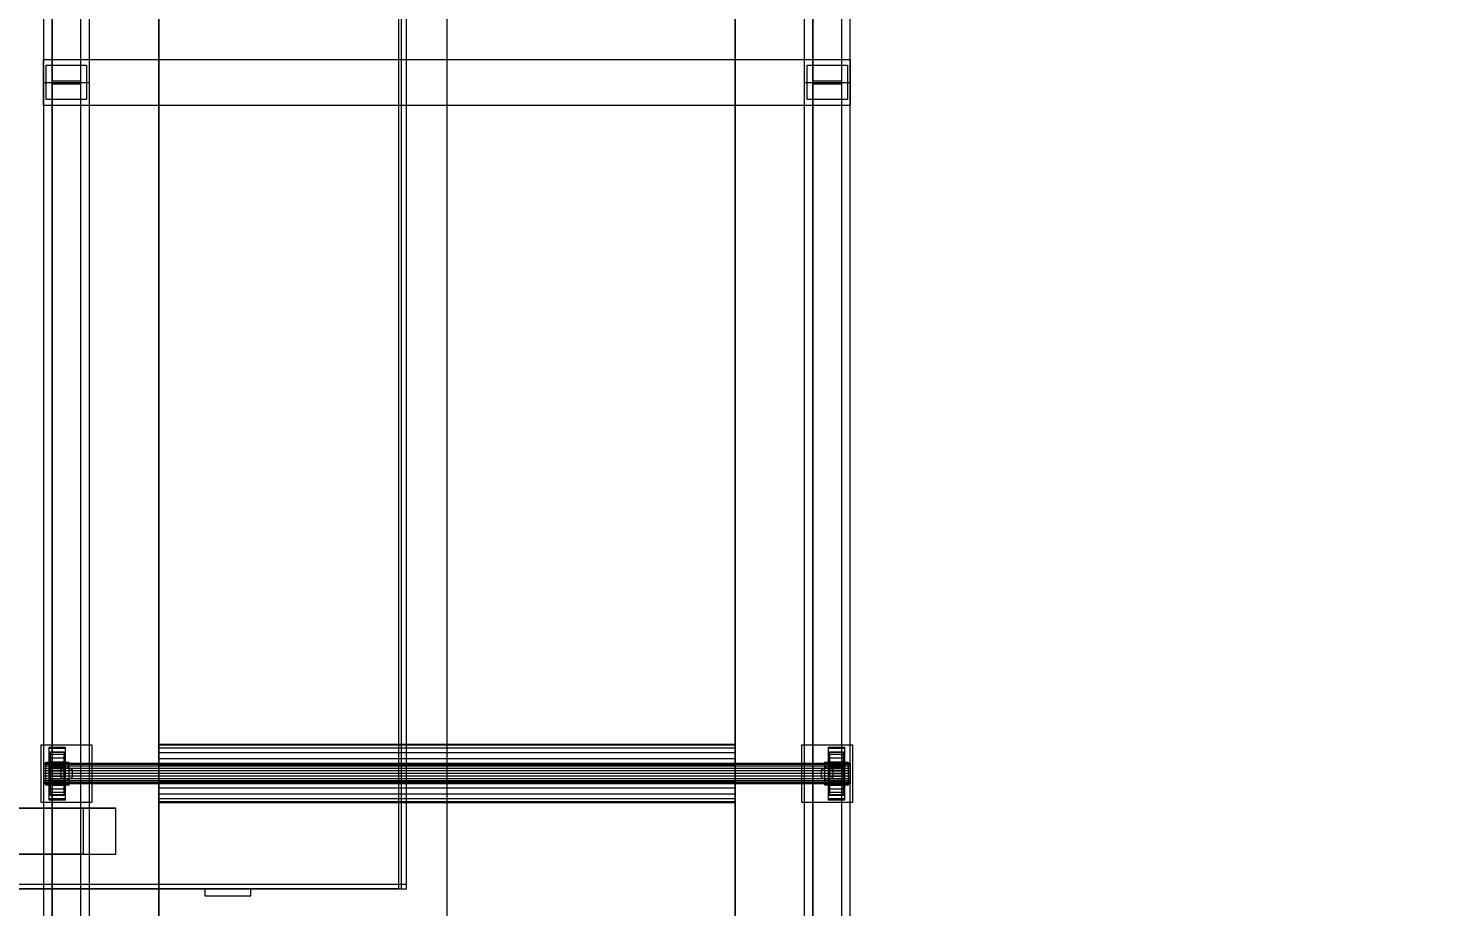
# Model space of a CAD drawing. Header units: millimetres. Extents: x -191664 to 191490, y -197311 to 10263.
# Drawn here: x 57754 to 58986, y -19266 to -18503 of the extents above; entities that cross this region are included whole.
import ezdxf

# ---------------------------------------------------------------- set-up
doc = ezdxf.new("R2010")
doc.units = ezdxf.units.MM
for name, color, linetype, lineweight in [('COTAS_INSTALACION_P', 30, 'Continuous', 0), ('superior_C04', 7, 'Continuous', 0), ('superior_secador', 7, 'Continuous', 0)]:
    doc.layers.add(name, color=color, linetype=linetype, lineweight=lineweight)
doc.dimstyles.new('PLANTA_100', dxfattribs={"dimtxt": 250, "dimasz": 150, "dimexe": 150, "dimexo": 80, "dimgap": 100, "dimtad": 1, "dimtih": 1, "dimtoh": 1, "dimdec": 1, "dimdsep": 46, "dimcen": 0.09, "dimclrd": 1, "dimclre": 1, "dimclrt": 1, "dimadec": 0, "dimazin": 0, "dimtfac": 1, "dimtdec": 4, "dimtofl": 0, "dimtmove": 0, "dimatfit": 3, "dimfxl": 1, "dimtolj": 1, "dimtzin": 0, "dimarcsym": 0})

# ---------------------------------------------------------------- blocks, each defined once
blk = doc.blocks.new('*D5')
at = {"layer": 'COTAS_INSTALACION_P', "color": 1, "lineweight": -2, "transparency": 16777216}
for p, q in [((-1000, -18080), (-1000, -25850)), ((60117.1, -18080), (60117.1, -25850)), ((-850, -25700), (59967.1, -25700))]:
    blk.add_line(p, q, dxfattribs=at)
at = {"layer": 'COTAS_INSTALACION_P', "color": 1, "transparency": 16777216}
for points in [[(-850, -25675), (-850, -25725), (-1000, -25700)], [(59967.1, -25675), (59967.1, -25725), (60117.1, -25700)]]:
    blk.add_solid(points, dxfattribs=at)
at = {"layer": 'Defpoints', "color": 0, "transparency": 16777216}
for p in [(-1000, -18000), (60117.1, -18000), (60117.1, -25700)]:
    blk.add_point(p, dxfattribs=at)

msp = doc.modelspace()

# ---------------------------------------------------------------- linework, layer by layer
at = {"layer": 'superior_C04', "color": 251, "true_color": 0x586d65}
for p, q in [((57867.12, -19750), (57867.12, -15400)), ((58367.12, -15400), (58367.12, -19750))]:
    msp.add_line(p, q, dxfattribs=at)
at = {"layer": 'superior_C04', "color": 139, "true_color": 0x354b57}
for p, q in [((57767.12, -17350), (57767.12, -18550)), ((57774.62, -17348.88), (57774.62, -18548.88)), ((57774.62, -18551.12), (57774.62, -17351.12)), ((57799.62, -18548.88), (57799.62, -17348.88)), ((57799.62, -18551.12), (57799.62, -17351.12)), ((57807.12, -18550), (57807.12, -17350)), ((58427.12, -17350), (58427.12, -18550)), ((58434.62, -17348.88), (58434.62, -18548.88)), ((58434.62, -18551.12), (58434.62, -17351.12)), ((58459.62, -18548.88), (58459.62, -17348.88)), ((58459.62, -18551.12), (58459.62, -17351.12)), ((58467.12, -18550), (58467.12, -17350)), ((57767.12, -18570), (57767.12, -18530)), ((57767.12, -18530), (58467.12, -18530)), ((57769.62, -18535), (57804.62, -18535)), ((57769.62, -18565), (57769.62, -18535)), ((57804.62, -18535), (57804.62, -18565)), ((58429.62, -18535), (58464.62, -18535)), ((58429.62, -18565), (58429.62, -18535)), ((58464.62, -18535), (58464.62, -18565)), ((58467.12, -18530), (58467.12, -18570)), ((57767.12, -18550), (57807.12, -18550)), ((57767.12, -18550), (57767.12, -19750)), ((57799.62, -18548.88), (57774.62, -18548.88)), ((57774.62, -18548.88), (57774.62, -18551.12)), ((57774.62, -19748.88), (57774.62, -18548.88)), ((57774.62, -18551.12), (57799.62, -18551.12)), ((57774.62, -18551.12), (57774.62, -19751.12)), ((57799.62, -18551.12), (57799.62, -18548.88)), ((57799.62, -19748.88), (57799.62, -18548.88)), ((57799.62, -19751.12), (57799.62, -18551.12)), ((57807.12, -19750), (57807.12, -18550)), ((58427.12, -18550), (58467.12, -18550)), ((58427.12, -18550), (58427.12, -19750)), ((58459.62, -18548.88), (58434.62, -18548.88)), ((58434.62, -18548.88), (58434.62, -18551.12)), ((58434.62, -19748.88), (58434.62, -18548.88)), ((58434.62, -18551.12), (58459.62, -18551.12)), ((58434.62, -18551.12), (58434.62, -19751.12)), ((58459.62, -18551.12), (58459.62, -18548.88)), ((58459.62, -19748.88), (58459.62, -18548.88)), ((58459.62, -19751.12), (58459.62, -18551.12)), ((58467.12, -19750), (58467.12, -18550)), ((57804.62, -18565), (57769.62, -18565)), ((58464.62, -18565), (58429.62, -18565)), ((58467.12, -18570), (57767.12, -18570)), ((57765.12, -19175), (57765.12, -19125)), ((57765.12, -19125), (57809.12, -19125)), ((57772.12, -19173), (57772.12, -19127)), ((57772.12, -19127), (57786.12, -19127)), ((57772.12, -19140), (57772.12, -19128)), ((57772.12, -19128), (57786.12, -19128)), ((57786.12, -19127), (57786.12, -19173)), ((57786.12, -19128), (57786.12, -19140)), ((57809.12, -19125), (57809.12, -19175)), ((58425.12, -19175), (58425.12, -19125)), ((58425.12, -19125), (58469.12, -19125)), ((58448.12, -19173), (58448.12, -19127)), ((58448.12, -19127), (58462.12, -19127)), ((58448.12, -19140), (58448.12, -19128)), ((58448.12, -19128), (58462.12, -19128)), ((58462.12, -19127), (58462.12, -19173)), ((58462.12, -19128), (58462.12, -19140)), ((58469.12, -19125), (58469.12, -19175)), ((57769.12, -19160), (57769.12, -19140)), ((57769.12, -19140), (57789.12, -19140)), ((57786.12, -19140), (57772.12, -19140)), ((57789.12, -19140), (57789.12, -19160)), ((58445.12, -19160), (58445.12, -19140)), ((58445.12, -19140), (58465.12, -19140)), ((58462.12, -19140), (58448.12, -19140)), ((58465.12, -19140), (58465.12, -19160)), ((57789.12, -19160), (57769.12, -19160)), ((57772.12, -19172), (57772.12, -19160)), ((57772.12, -19160), (57786.12, -19160)), ((57786.12, -19160), (57786.12, -19172)), ((58465.12, -19160), (58445.12, -19160)), ((58448.12, -19172), (58448.12, -19160)), ((58448.12, -19160), (58462.12, -19160)), ((58462.12, -19160), (58462.12, -19172)), ((57809.12, -19175), (57765.12, -19175)), ((57786.12, -19172), (57772.12, -19172)), ((57786.12, -19173), (57772.12, -19173)), ((58469.12, -19175), (58425.12, -19175)), ((58462.12, -19172), (58448.12, -19172)), ((58462.12, -19173), (58448.12, -19173))]:
    msp.add_line(p, q, dxfattribs=at)
at = {"layer": 'superior_C04', "color": 139, "true_color": 0x345e4e}
for p, q in [((57867.12, -18420), (57867.12, -19400)), ((58117.12, -18420), (58117.12, -19400)), ((58367.12, -19400), (58367.12, -18420))]:
    msp.add_line(p, q, dxfattribs=at)
at = {"layer": 'superior_C04', "color": 155, "true_color": 0x617580}
for p, q in [((57773.12, -19141), (57773.12, -19131)), ((57773.12, -19131), (57773.12, -19131.65)), ((57773.12, -19131), (57785.12, -19131)), ((57773.12, -19131.65), (57773.12, -19141.31)), ((57785.12, -19131.65), (57773.12, -19131.65)), ((57773.12, -19131.65), (57773.12, -19133.55)), ((57785.12, -19131.65), (57785.12, -19131)), ((57785.12, -19131), (57785.12, -19141)), ((57785.12, -19141.31), (57785.12, -19131.65)), ((57785.12, -19133.55), (57785.12, -19131.65)), ((58449.12, -19141), (58449.12, -19131)), ((58449.12, -19131), (58449.12, -19131.65)), ((58449.12, -19131), (58461.12, -19131)), ((58449.12, -19131.65), (58449.12, -19141.31)), ((58461.12, -19131.65), (58449.12, -19131.65)), ((58449.12, -19131.65), (58449.12, -19133.55)), ((58461.12, -19131.65), (58461.12, -19131)), ((58461.12, -19131), (58461.12, -19141)), ((58461.12, -19141.31), (58461.12, -19131.65)), ((58461.12, -19133.55), (58461.12, -19131.65)), ((57773.12, -19133.55), (57773.12, -19142.21)), ((57785.12, -19133.55), (57773.12, -19133.55)), ((57773.12, -19133.55), (57773.12, -19136.56)), ((57773.12, -19136.56), (57773.12, -19143.64)), ((57785.12, -19136.56), (57773.12, -19136.56)), ((57773.12, -19136.56), (57773.12, -19140.5)), ((57773.12, -19140.5), (57773.12, -19145.5)), ((57785.12, -19140.5), (57773.12, -19140.5)), ((57773.12, -19140.5), (57773.12, -19145.08)), ((57773.12, -19141.31), (57773.12, -19141)), ((57785.12, -19141), (57773.12, -19141)), ((57773.12, -19141.31), (57785.12, -19141.31)), ((57773.12, -19142.21), (57773.12, -19141.31)), ((57773.12, -19142.21), (57785.12, -19142.21)), ((57773.12, -19143.64), (57773.12, -19142.21)), ((57773.12, -19143.64), (57785.12, -19143.64)), ((57773.12, -19145.5), (57773.12, -19143.64)), ((57773.12, -19145.08), (57773.12, -19147.67)), ((57785.12, -19145.08), (57773.12, -19145.08)), ((57773.12, -19145.08), (57773.12, -19150)), ((57785.12, -19142.21), (57785.12, -19133.55)), ((57785.12, -19136.56), (57785.12, -19133.55)), ((57785.12, -19143.64), (57785.12, -19136.56)), ((57785.12, -19140.5), (57785.12, -19136.56)), ((57785.12, -19145.5), (57785.12, -19140.5)), ((57785.12, -19145.08), (57785.12, -19140.5)), ((57785.12, -19141), (57785.12, -19141.31)), ((57785.12, -19141.31), (57785.12, -19142.21)), ((57785.12, -19142.21), (57785.12, -19143.64)), ((57785.12, -19143.64), (57785.12, -19145.5)), ((57785.12, -19147.67), (57785.12, -19145.08)), ((57785.12, -19150), (57785.12, -19145.08)), ((58449.12, -19133.55), (58449.12, -19142.21)), ((58461.12, -19133.55), (58449.12, -19133.55)), ((58449.12, -19133.55), (58449.12, -19136.56)), ((58449.12, -19136.56), (58449.12, -19143.64)), ((58461.12, -19136.56), (58449.12, -19136.56)), ((58449.12, -19136.56), (58449.12, -19140.5)), ((58449.12, -19140.5), (58449.12, -19145.5)), ((58461.12, -19140.5), (58449.12, -19140.5)), ((58449.12, -19140.5), (58449.12, -19145.08)), ((58449.12, -19141.31), (58449.12, -19141)), ((58461.12, -19141), (58449.12, -19141)), ((58449.12, -19141.31), (58461.12, -19141.31)), ((58449.12, -19142.21), (58449.12, -19141.31)), ((58449.12, -19142.21), (58461.12, -19142.21)), ((58449.12, -19143.64), (58449.12, -19142.21)), ((58449.12, -19143.64), (58461.12, -19143.64)), ((58449.12, -19145.5), (58449.12, -19143.64)), ((58449.12, -19145.08), (58449.12, -19147.67)), ((58461.12, -19145.08), (58449.12, -19145.08)), ((58449.12, -19145.08), (58449.12, -19150)), ((58461.12, -19142.21), (58461.12, -19133.55)), ((58461.12, -19136.56), (58461.12, -19133.55)), ((58461.12, -19143.64), (58461.12, -19136.56)), ((58461.12, -19140.5), (58461.12, -19136.56)), ((58461.12, -19145.5), (58461.12, -19140.5)), ((58461.12, -19145.08), (58461.12, -19140.5)), ((58461.12, -19141), (58461.12, -19141.31)), ((58461.12, -19141.31), (58461.12, -19142.21)), ((58461.12, -19142.21), (58461.12, -19143.64)), ((58461.12, -19143.64), (58461.12, -19145.5)), ((58461.12, -19147.67), (58461.12, -19145.08)), ((58461.12, -19150), (58461.12, -19145.08)), ((57773.12, -19145.5), (57785.12, -19145.5)), ((57773.12, -19147.67), (57773.12, -19145.5)), ((57773.12, -19147.67), (57785.12, -19147.67)), ((57773.12, -19150), (57773.12, -19147.67)), ((57773.12, -19150), (57785.12, -19150)), ((57773.12, -19150), (57773.12, -19154.92)), ((57773.12, -19152.33), (57773.12, -19150)), ((57773.12, -19154.92), (57773.12, -19152.33)), ((57773.12, -19152.33), (57785.12, -19152.33)), ((57773.12, -19154.5), (57773.12, -19152.33)), ((57773.12, -19159.5), (57773.12, -19154.5)), ((57773.12, -19154.5), (57785.12, -19154.5)), ((57773.12, -19156.36), (57773.12, -19154.5)), ((57785.12, -19154.92), (57773.12, -19154.92)), ((57773.12, -19154.92), (57773.12, -19159.5)), ((57773.12, -19163.44), (57773.12, -19156.36)), ((57773.12, -19156.36), (57785.12, -19156.36)), ((57773.12, -19157.79), (57773.12, -19156.36)), ((57785.12, -19145.5), (57785.12, -19147.67)), ((57785.12, -19147.67), (57785.12, -19150)), ((57785.12, -19150), (57785.12, -19152.33)), ((57785.12, -19154.92), (57785.12, -19150)), ((57785.12, -19152.33), (57785.12, -19154.92)), ((57785.12, -19152.33), (57785.12, -19154.5)), ((57785.12, -19154.5), (57785.12, -19159.5)), ((57785.12, -19154.5), (57785.12, -19156.36)), ((57785.12, -19159.5), (57785.12, -19154.92)), ((57785.12, -19156.36), (57785.12, -19163.44)), ((57785.12, -19156.36), (57785.12, -19157.79)), ((58449.12, -19145.5), (58461.12, -19145.5)), ((58449.12, -19147.67), (58449.12, -19145.5)), ((58449.12, -19147.67), (58461.12, -19147.67)), ((58449.12, -19150), (58449.12, -19147.67)), ((58449.12, -19150), (58461.12, -19150)), ((58449.12, -19150), (58449.12, -19154.92)), ((58449.12, -19152.33), (58449.12, -19150)), ((58449.12, -19154.92), (58449.12, -19152.33)), ((58449.12, -19152.33), (58461.12, -19152.33)), ((58449.12, -19154.5), (58449.12, -19152.33)), ((58449.12, -19159.5), (58449.12, -19154.5)), ((58449.12, -19154.5), (58461.12, -19154.5)), ((58449.12, -19156.36), (58449.12, -19154.5)), ((58461.12, -19154.92), (58449.12, -19154.92)), ((58449.12, -19154.92), (58449.12, -19159.5)), ((58449.12, -19163.44), (58449.12, -19156.36)), ((58449.12, -19156.36), (58461.12, -19156.36)), ((58449.12, -19157.79), (58449.12, -19156.36)), ((58461.12, -19145.5), (58461.12, -19147.67)), ((58461.12, -19147.67), (58461.12, -19150)), ((58461.12, -19150), (58461.12, -19152.33)), ((58461.12, -19154.92), (58461.12, -19150)), ((58461.12, -19152.33), (58461.12, -19154.92)), ((58461.12, -19152.33), (58461.12, -19154.5)), ((58461.12, -19154.5), (58461.12, -19159.5)), ((58461.12, -19154.5), (58461.12, -19156.36)), ((58461.12, -19159.5), (58461.12, -19154.92)), ((58461.12, -19156.36), (58461.12, -19163.44)), ((58461.12, -19156.36), (58461.12, -19157.79)), ((57773.12, -19166.45), (57773.12, -19157.79)), ((57773.12, -19157.79), (57785.12, -19157.79)), ((57773.12, -19158.69), (57773.12, -19157.79)), ((57773.12, -19168.35), (57773.12, -19158.69)), ((57773.12, -19158.69), (57785.12, -19158.69)), ((57773.12, -19159), (57773.12, -19158.69)), ((57773.12, -19169), (57773.12, -19159)), ((57773.12, -19159), (57785.12, -19159)), ((57785.12, -19159.5), (57773.12, -19159.5)), ((57773.12, -19159.5), (57773.12, -19163.44)), ((57785.12, -19163.44), (57773.12, -19163.44)), ((57773.12, -19163.44), (57773.12, -19166.45)), ((57785.12, -19166.45), (57773.12, -19166.45)), ((57773.12, -19166.45), (57773.12, -19168.35)), ((57785.12, -19168.35), (57773.12, -19168.35)), ((57773.12, -19168.35), (57773.12, -19169)), ((57785.12, -19169), (57773.12, -19169)), ((57785.12, -19157.79), (57785.12, -19166.45)), ((57785.12, -19157.79), (57785.12, -19158.69)), ((57785.12, -19158.69), (57785.12, -19168.35)), ((57785.12, -19158.69), (57785.12, -19159)), ((57785.12, -19159), (57785.12, -19169)), ((57785.12, -19163.44), (57785.12, -19159.5)), ((57785.12, -19166.45), (57785.12, -19163.44)), ((57785.12, -19168.35), (57785.12, -19166.45)), ((57785.12, -19169), (57785.12, -19168.35)), ((58449.12, -19166.45), (58449.12, -19157.79)), ((58449.12, -19157.79), (58461.12, -19157.79)), ((58449.12, -19158.69), (58449.12, -19157.79)), ((58449.12, -19168.35), (58449.12, -19158.69)), ((58449.12, -19158.69), (58461.12, -19158.69)), ((58449.12, -19159), (58449.12, -19158.69)), ((58449.12, -19169), (58449.12, -19159)), ((58449.12, -19159), (58461.12, -19159)), ((58461.12, -19159.5), (58449.12, -19159.5)), ((58449.12, -19159.5), (58449.12, -19163.44)), ((58461.12, -19163.44), (58449.12, -19163.44)), ((58449.12, -19163.44), (58449.12, -19166.45)), ((58461.12, -19166.45), (58449.12, -19166.45)), ((58449.12, -19166.45), (58449.12, -19168.35)), ((58461.12, -19168.35), (58449.12, -19168.35)), ((58449.12, -19168.35), (58449.12, -19169)), ((58461.12, -19169), (58449.12, -19169)), ((58461.12, -19157.79), (58461.12, -19166.45)), ((58461.12, -19157.79), (58461.12, -19158.69)), ((58461.12, -19158.69), (58461.12, -19168.35)), ((58461.12, -19158.69), (58461.12, -19159)), ((58461.12, -19159), (58461.12, -19169)), ((58461.12, -19163.44), (58461.12, -19159.5)), ((58461.12, -19166.45), (58461.12, -19163.44)), ((58461.12, -19168.35), (58461.12, -19166.45)), ((58461.12, -19169), (58461.12, -19168.35))]:
    msp.add_line(p, q, dxfattribs=at)
at = {"layer": 'superior_C04', "color": 252, "true_color": 0x83939a}
for p, q in [((57867.12, -19124.6), (57867.12, -19125.47)), ((57867.12, -19124.6), (58367.12, -19124.6)), ((57867.12, -19125.47), (57867.12, -19128)), ((58367.12, -19125.47), (57867.12, -19125.47)), ((57867.12, -19128), (57867.12, -19132.04)), ((58367.12, -19128), (57867.12, -19128)), ((57867.12, -19132.04), (57867.12, -19137.3)), ((58367.12, -19132.04), (57867.12, -19132.04)), ((58367.12, -19125.47), (58367.12, -19124.6)), ((58367.12, -19125.47), (58367.12, -19128)), ((58367.12, -19128), (58367.12, -19132.04)), ((58367.12, -19132.04), (58367.12, -19137.3)), ((57867.12, -19137.3), (57867.12, -19143.43)), ((58367.12, -19137.3), (57867.12, -19137.3)), ((57867.12, -19143.43), (57867.12, -19150)), ((58367.12, -19143.43), (57867.12, -19143.43)), ((58367.12, -19137.3), (58367.12, -19143.43)), ((58367.12, -19143.43), (58367.12, -19150)), ((57867.12, -19150), (57867.12, -19156.57)), ((58367.12, -19150), (57867.12, -19150)), ((57867.12, -19156.57), (57867.12, -19162.7)), ((58367.12, -19156.57), (57867.12, -19156.57)), ((58367.12, -19150), (58367.12, -19156.57)), ((58367.12, -19156.57), (58367.12, -19162.7)), ((57867.12, -19162.7), (57867.12, -19167.96)), ((58367.12, -19162.7), (57867.12, -19162.7)), ((57867.12, -19167.96), (57867.12, -19172)), ((58367.12, -19167.96), (57867.12, -19167.96)), ((58367.12, -19162.7), (58367.12, -19167.96)), ((58367.12, -19167.96), (58367.12, -19172)), ((57867.12, -19172), (57867.12, -19174.53)), ((58367.12, -19172), (57867.12, -19172)), ((57867.12, -19174.53), (57867.12, -19175.4)), ((58367.12, -19174.53), (57867.12, -19174.53)), ((58367.12, -19175.4), (57867.12, -19175.4)), ((58367.12, -19172), (58367.12, -19174.53)), ((58367.12, -19174.53), (58367.12, -19175.4))]:
    msp.add_line(p, q, dxfattribs=at)
at = {"layer": 'superior_C04', "color": 9, "true_color": 0xbac6cb}
for p, q in [((57767.12, -19141), (57767.12, -19141.31)), ((57767.12, -19141), (58467.12, -19141)), ((57767.12, -19141.31), (57767.12, -19142.21)), ((58467.12, -19141.31), (57767.12, -19141.31)), ((57767.12, -19142.21), (57767.12, -19143.64)), ((58467.12, -19142.21), (57767.12, -19142.21)), ((57767.12, -19143.64), (57767.12, -19145.5)), ((58467.12, -19143.64), (57767.12, -19143.64)), ((58467.12, -19141.31), (58467.12, -19141)), ((58467.12, -19141.31), (58467.12, -19142.21)), ((58467.12, -19142.21), (58467.12, -19143.64)), ((58467.12, -19143.64), (58467.12, -19145.5)), ((57767.12, -19145.5), (57767.12, -19147.67)), ((58467.12, -19145.5), (57767.12, -19145.5)), ((57767.12, -19147.67), (57767.12, -19150)), ((58467.12, -19147.67), (57767.12, -19147.67)), ((57767.12, -19150), (57767.12, -19152.33)), ((58467.12, -19150), (57767.12, -19150)), ((57767.12, -19152.33), (57767.12, -19154.5)), ((58467.12, -19152.33), (57767.12, -19152.33)), ((57767.12, -19154.5), (57767.12, -19156.36)), ((58467.12, -19154.5), (57767.12, -19154.5)), ((57767.12, -19156.36), (57767.12, -19157.79)), ((58467.12, -19156.36), (57767.12, -19156.36)), ((58467.12, -19145.5), (58467.12, -19147.67)), ((58467.12, -19147.67), (58467.12, -19150)), ((58467.12, -19150), (58467.12, -19152.33)), ((58467.12, -19152.33), (58467.12, -19154.5)), ((58467.12, -19154.5), (58467.12, -19156.36)), ((58467.12, -19156.36), (58467.12, -19157.79)), ((57767.12, -19157.79), (57767.12, -19158.69)), ((58467.12, -19157.79), (57767.12, -19157.79)), ((57767.12, -19158.69), (57767.12, -19159)), ((58467.12, -19158.69), (57767.12, -19158.69)), ((58467.12, -19159), (57767.12, -19159)), ((58467.12, -19157.79), (58467.12, -19158.69)), ((58467.12, -19158.69), (58467.12, -19159))]:
    msp.add_line(p, q, dxfattribs=at)
at = {"layer": 'superior_C04', "color": 9, "true_color": 0xbdc8cc}
for p, q in [((57787.12, -19144), (57781.92, -19147)), ((57792.31, -19147), (57787.12, -19144)), ((58447.12, -19144), (58441.92, -19147)), ((58452.31, -19147), (58447.12, -19144)), ((57781.92, -19147), (57781.92, -19153)), ((57781.92, -19153), (57787.12, -19156)), ((57787.12, -19156), (57792.31, -19153)), ((57792.31, -19153), (57792.31, -19147)), ((58441.92, -19147), (58441.92, -19153)), ((58441.92, -19153), (58447.12, -19156)), ((58447.12, -19156), (58452.31, -19153)), ((58452.31, -19153), (58452.31, -19147))]:
    msp.add_line(p, q, dxfattribs=at)
at = {"layer": 'superior_secador', "color": 253, "true_color": 0x8d9da5}
for p, q in [((58075.04, -16750), (58075.04, -19250)), ((58077.87, -19250), (58077.87, -16750)), ((57577.12, -19246), (58082.12, -19246)), ((57577.12, -19250), (58077.87, -19250)), ((58075.04, -19250), (57577.12, -19250)), ((57907.12, -19250), (57947.12, -19250)), ((57907.12, -19250), (57907.12, -19256)), ((57907.12, -19256), (57947.12, -19256)), ((57947.12, -19256), (57947.12, -19250)), ((58075.04, -19250), (58077.87, -19250)), ((58082.12, -19250), (58082.12, -19246))]:
    msp.add_line(p, q, dxfattribs=at)
at = {"layer": 'superior_secador', "color": 9, "true_color": 0xc6ccbd}
for p, q in [((58082.12, -19250), (58082.12, -16750)), ((57577.12, -19250), (58082.12, -19250)), ((58077.87, -19250), (58082.12, -19250))]:
    msp.add_line(p, q, dxfattribs=at)
at = {"layer": 'superior_secador', "color": 147, "true_color": 0x536c78}
for p, q in [((57541.76, -19180), (57801.76, -19180)), ((57830.04, -19180), (57570.04, -19180)), ((57801.76, -19180), (57801.76, -19220)), ((57801.76, -19180), (57830.04, -19180)), ((57830.04, -19220), (57830.04, -19180)), ((57801.76, -19220), (57541.76, -19220)), ((57570.04, -19220), (57830.04, -19220)), ((57801.76, -19220), (57830.04, -19220))]:
    msp.add_line(p, q, dxfattribs=at)

# ---------------------------------------------------------------- dimensions: what is measured, and where the dimension line sits
at = {"layer": 'COTAS_INSTALACION_P'}
dim = msp.add_aligned_dim(p1=(-1000, -18000), p2=(60117.12, -18000), distance=-7700, text='<> P', dimstyle='PLANTA_100', dxfattribs=at)
dim.commit()
dim.dimension.update_dxf_attribs({"geometry": '*D5', "text_midpoint": (29558.56, -25700)})

doc.saveas('drawing.dxf')
